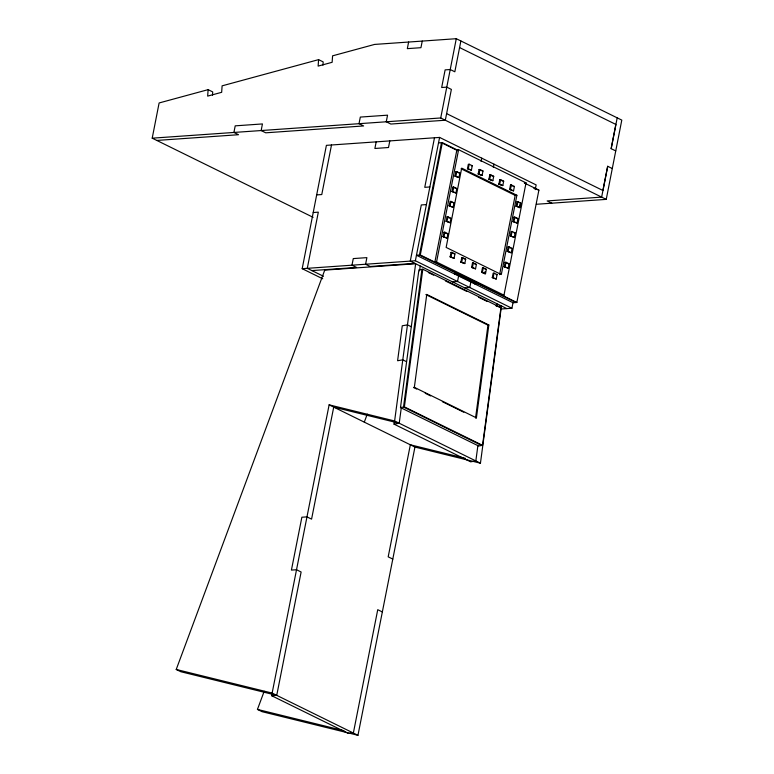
<?xml version="1.0" encoding="UTF-8"?>
<svg xmlns="http://www.w3.org/2000/svg" width="774" height="774" viewBox="0 0 774 774"><rect width="100%" height="100%" fill="white"/><g stroke="black" fill="none" stroke-linecap="round" stroke-linejoin="round"><path stroke-width="1.16" d="M313.122 217.32L152.207 138.178L159.115 102.961L208.119 89.649L207.664 96.111L221.664 92.309L222.109 85.846L318.588 59.637L323.184 61.901L322.961 65.132M212.482 95.144L212.715 91.913L208.119 89.649M318.588 59.637L318.133 66.1L332.133 62.297L332.588 55.834L374.577 44.428L456.283 38.7L621.793 120.105L606.236 199.373L536.372 204.268M477.926 445.34L475.836 460.927L470.64 461.817L394.024 424.133L394.343 421.733M499.066 306.127L501.455 305.962L480.441 463.191L394.614 420.979L415.638 263.75L324.751 270.116L176.23 669.462L180.826 671.726L275.573 695.062M400.487 407.559L418.898 269.884L422.798 269.217L500.952 307.655L482.541 445.331L478.651 446.008L400.487 407.559L404.386 406.892L482.541 445.331M394.024 424.133L399.22 423.233L401.3 407.656M419.595 270.803L420.234 266.014M421.927 269.362L403.525 407.037L481.68 445.485M404.386 406.892L422.798 269.217M476.416 417.863L414.351 387.339L426.764 294.459L425.903 294.613L487.968 325.138L488.839 324.983L476.416 417.863L475.555 418.018L487.968 325.138M496.54 306.098L496.86 303.698M322.719 278.785L302.189 268.684L326.396 145.348L439.593 137.424L536.14 184.909L535.211 189.63M331.504 144.99L321.771 194.545L316.672 194.903M376.183 141.865L374.887 148.473L388.509 147.515L389.806 140.907M408.624 42.038L407.327 48.646L420.94 47.688L422.246 41.08M434.485 137.782L424.762 187.327L429.86 186.969M152.207 138.178L440.725 117.967L456.283 38.7M302.189 268.684L415.377 260.751L439.593 137.424M460.878 40.964L454.831 71.788L450.236 69.525L445.127 69.883L441.673 87.501L446.782 87.143L451.377 89.407L445.321 120.222L390.851 124.043L386.255 121.779L387.551 115.171L360.316 117.077L359.02 123.685L363.616 125.949L265.743 132.809L261.148 130.545L262.444 123.937L235.209 125.843L233.912 132.451L238.508 134.715L156.803 140.433M441.49 142.716L419.44 255.033L515.987 302.528M524.782 183.206L538.888 190.143L516.839 302.47L513.007 302.731L416.46 255.246L420.292 254.975L442.341 142.658L457.531 150.127M458.595 149.701L456.902 149.817L434.853 262.134L436.546 262.018L458.595 149.701L526.03 182.867L503.98 295.184L502.278 295.3M443.163 236.689L444.024 232.277L444.876 232.219L447.943 233.729L447.072 238.131L443.163 236.689L447.072 238.131M446.182 221.267L447.053 216.865L447.904 216.807L450.971 218.316L450.1 222.719L446.182 221.267L450.1 222.719M449.21 205.855L450.081 201.453L450.932 201.385L453.99 202.894L453.129 207.297L449.21 205.855L453.129 207.297M452.026 191.536L452.887 187.134L453.738 187.076L456.805 188.585L455.934 192.987L452.026 191.536L455.934 192.987M455.054 176.124L455.915 171.712L456.766 171.654L459.833 173.163L458.963 177.565L455.054 176.124L458.963 177.565M444.015 236.631L444.876 232.219M447.033 221.209L447.904 216.807M450.062 205.797L450.932 201.385M452.877 191.478L453.738 187.076M455.896 176.066L456.766 171.654M450.168 256.842L451.039 252.44L451.89 252.382L454.948 253.882L454.086 258.293L450.168 256.842L454.086 258.293M467.477 168.684L468.338 164.282L469.189 164.223L472.256 165.733L471.395 170.135L467.477 168.684L471.395 170.135M451.019 256.784L451.89 252.382M468.328 168.626L469.189 164.223M460.898 262.115L461.759 257.713L462.61 257.655L465.677 259.164L464.816 263.566L460.898 262.115L464.816 263.566M478.206 173.966L479.067 169.554L479.919 169.496L482.986 171.006L482.115 175.408L478.206 173.966L482.115 175.408M458.605 275.979L457.521 281.484L452.422 281.842M481.089 161.456L481.738 158.148M461.749 262.057L462.61 257.655M479.058 173.898L479.919 169.496M471.627 267.398L472.488 262.996L473.34 262.928L476.407 264.437L475.536 268.839L471.627 267.398L475.536 268.839M488.926 179.239L489.797 174.837L490.648 174.769L493.715 176.278L492.844 180.69L488.926 179.239L492.844 180.69M472.479 267.34L473.34 262.928M489.778 179.181L490.648 174.769M471.085 280.904L469.789 287.512L464.681 287.87M493.348 167.484L493.996 164.175M475.981 281.63L475.546 283.826L455.625 274.035M481.583 272.293L482.454 267.891L483.305 267.833L486.362 269.342L485.501 273.744L481.583 272.293L485.501 273.744M498.891 184.135L499.752 179.732L500.604 179.674L503.671 181.184L502.81 185.586L498.891 184.135L502.81 185.586M482.434 272.235L483.305 267.833M499.743 184.077L500.604 179.674M484.65 273.803L485.085 271.597M492.312 277.576L493.173 273.164L494.025 273.106L497.092 274.615L496.231 279.017L492.312 277.576L496.231 279.017M509.621 189.417L510.482 185.005L511.333 184.947L514.4 186.457L513.539 190.859L509.621 189.417L513.539 190.859M493.164 277.508L494.025 273.106M510.472 189.359L511.333 184.947M499.607 274.673L515.174 195.387L516.877 195.271L501.31 274.547L446.143 247.419L461.701 168.132L516.877 195.271M504.28 266.749L505.141 262.347L505.993 262.28L509.06 263.789L508.189 268.191L504.28 266.749L508.189 268.191M507.299 251.327L508.17 246.925L509.021 246.867L512.088 248.377L511.217 252.779L507.299 251.327L511.217 252.779M510.327 235.915L511.198 231.513L512.049 231.445L515.107 232.955L514.246 237.366L510.327 235.915L514.246 237.366M513.143 221.596L514.004 217.194L514.855 217.136L517.922 218.645L517.051 223.047L513.143 221.596L517.051 223.047M516.171 206.184L517.032 201.782L517.883 201.714L520.95 203.223L520.08 207.625L516.171 206.184L520.08 207.625M505.132 266.691L505.993 262.28M508.15 251.269L509.021 246.867M511.179 235.857L512.049 231.445M513.994 221.538L514.855 217.136M517.013 206.126L517.883 201.714M519.228 207.693L519.876 204.384M500.942 309.01L511.924 308.246L513.075 302.392M612.282 168.548L607.687 166.284L601.64 197.109L547.17 200.93L551.765 203.185M615.746 150.93L611.15 148.666L617.197 117.851M607.687 166.284L602.936 190.501L446.617 113.623M611.15 148.666L615.901 124.45L459.582 47.572M329.124 404.841L414.941 447.053L357.956 735.3L272.138 693.088L329.124 404.841L394.614 420.979M382.346 611.953L377.741 609.689L353.36 733.036L348.261 733.384L271.635 695.7L272.1 693.32M357.956 735.3L262.047 711.674L257.452 709.41L264.186 691.308M364.322 422.062L367.263 414.148M500.952 307.655L495.805 305.701M414.351 387.339L413.49 387.484L416.693 389.061M438.51 142.929L442.341 142.658M471.405 165.791L472.256 165.733M482.134 171.064L482.986 171.006M459.833 173.163L455.915 171.712M492.864 176.337L493.715 176.278M502.819 181.242L503.671 181.184M524.327 182.983L526.03 182.867M456.805 188.585L452.887 187.134M513.549 186.515L514.4 186.457M538.888 190.143L533.692 188.072M313.209 212.521L318.317 212.163L307.288 268.326L323.503 276.299M426.406 204.588L421.298 204.946L410.278 261.109L506.825 308.594M453.99 202.894L451.097 201.946M520.95 203.223L517.032 201.782M450.12 218.374L450.971 218.316M517.922 218.645L514.004 217.194M447.091 233.787L447.943 233.729M514.255 233.013L515.107 232.955M511.237 248.435L512.088 248.377M454.096 253.949L454.948 253.882M464.826 259.222L465.677 259.164M311.893 270.59L356.572 267.456L351.977 265.192L353.273 258.584L366.886 257.636L365.589 264.244L370.185 266.498L414.874 263.373M476.407 264.437L472.488 262.996M508.208 263.847L509.06 263.789M486.362 269.342L482.454 267.891M454.773 274.093L457.753 273.88M496.24 274.673L497.092 274.615M474.694 283.894L477.674 283.681M271.635 695.7L276.734 695.352L301.125 572.005L296.519 569.741L291.421 570.09L301.87 517.226L306.968 516.877L311.574 519.141L333.72 407.105L399.22 423.233M465.309 458.334L410.346 444.789L388.19 556.835L392.795 559.089M414.941 447.053L480.441 463.191M176.23 669.462L272.138 693.088M257.452 709.41L344.004 730.733M351.019 732.465L353.36 733.036M440.725 117.967L606.236 199.373M442.573 143.248L457.763 150.717M479.067 169.554L481.109 170.561M489.797 174.837L491.838 175.843M499.752 179.732L501.804 180.739M510.482 185.005L512.523 186.012M461.081 168.78L515.174 195.387M447.053 216.865L449.094 217.871M508.17 246.925L510.211 247.932M444.024 232.277L446.066 233.284M505.141 262.347L507.183 263.344M451.039 252.44L453.08 253.446M461.759 257.713L463.81 258.719M436.546 262.018L503.98 295.184M420.292 254.975L516.839 302.47M415.377 260.751L511.924 308.246M428.351 272.525L433.701 275.157M445.485 280.952L466.896 291.479M478.671 297.274L487.233 301.483M426.764 294.459L488.839 324.983M411.139 326.686L407.463 324.877L402.267 325.777L397.594 360.742L402.79 359.842L406.466 361.651M425.255 393.279L430.605 395.911M442.38 401.696L463.781 412.223"/></g></svg>
